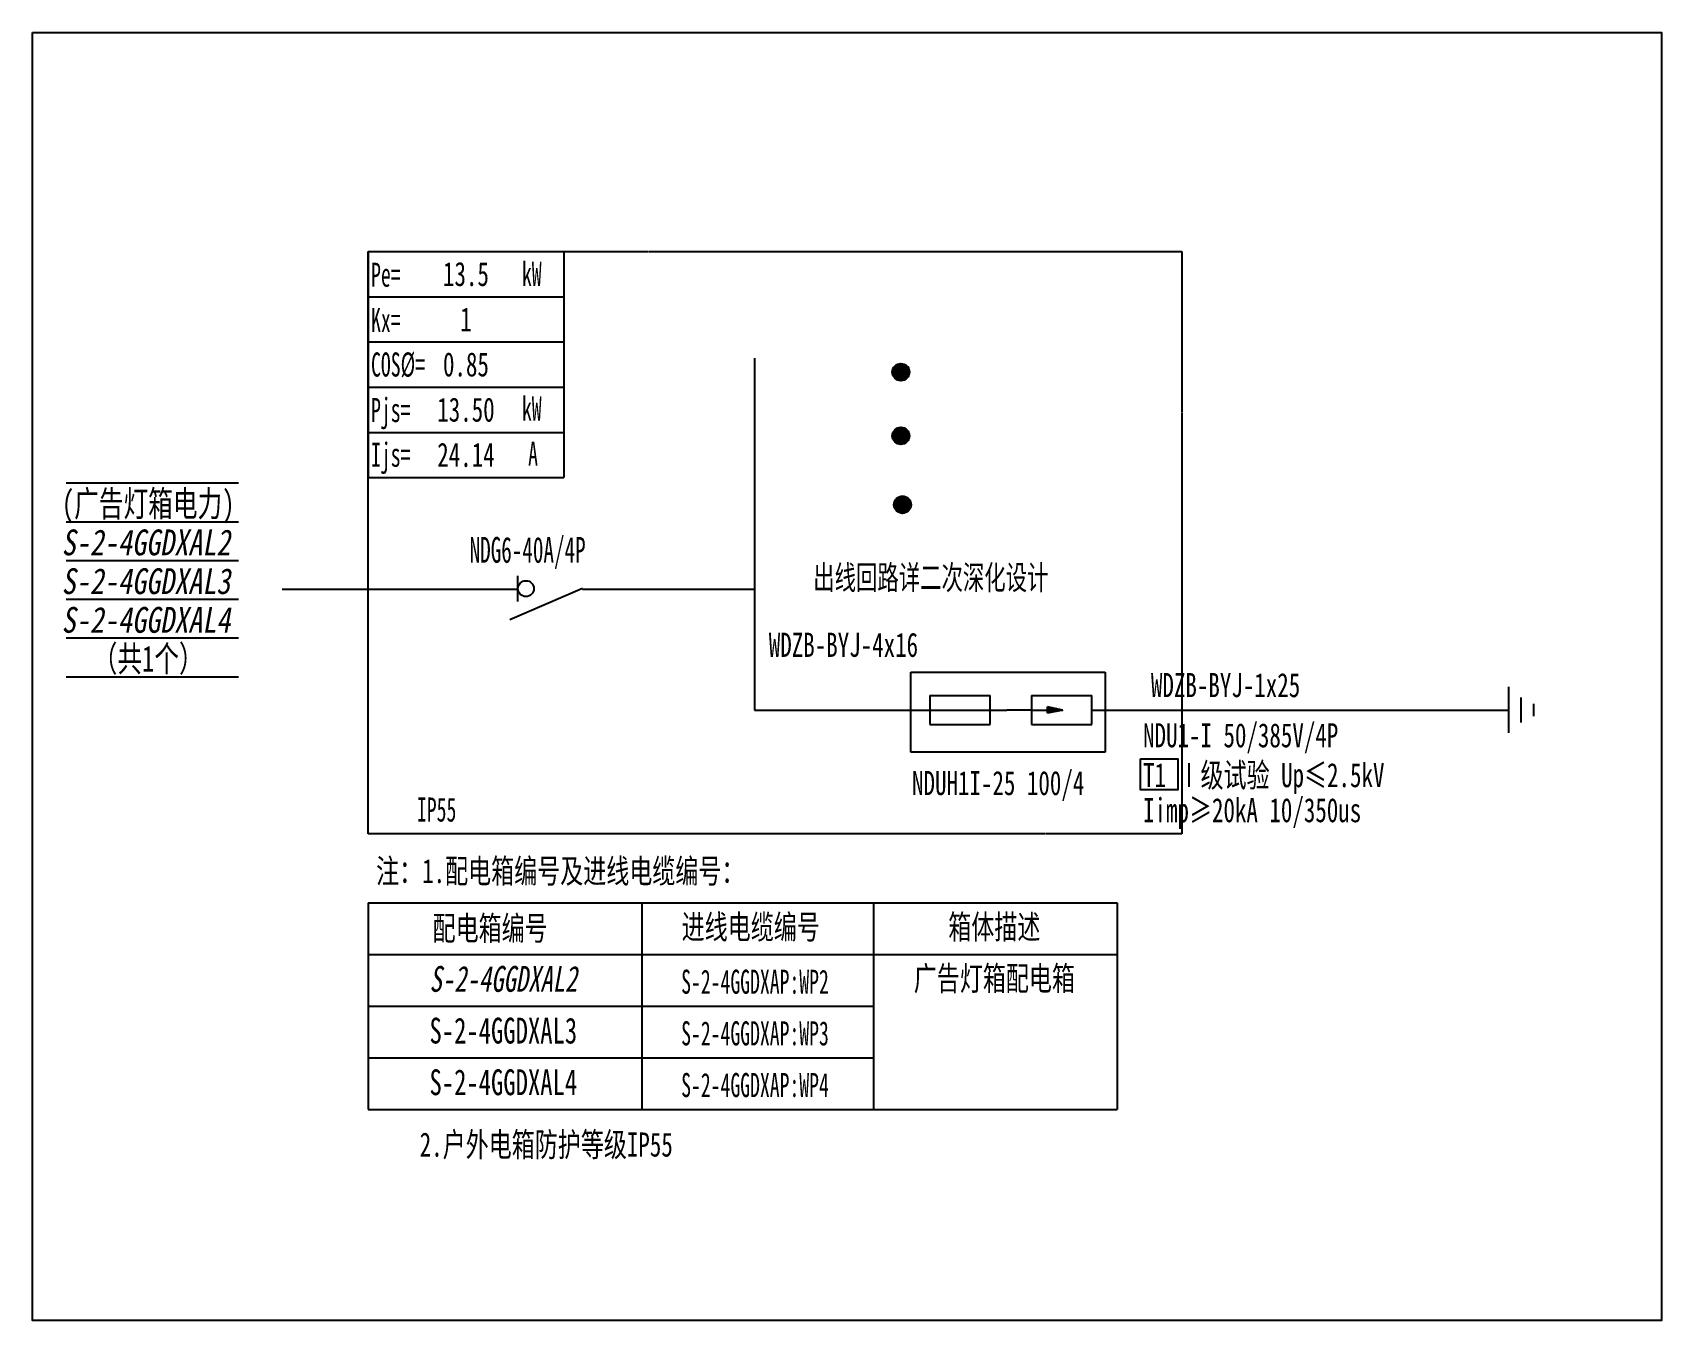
# Model space of a CAD drawing. Extents: x 382322 to 384767, y 371923 to 373856.
import ezdxf
from ezdxf.enums import TextEntityAlignment as Align

# ---------------------------------------------------------------- set-up
doc = ezdxf.new("R2010")
doc.units = 0
doc.header["$MEASUREMENT"] = 0
doc.linetypes.add('DASH', pattern=[0.35, 0.25, -0.1])
doc.linetypes.add('DASHED2', pattern=[0.375, 0.25, -0.125])
for name, color, linetype in [('D_E_Eqpm(强电设备)', 100, 'Continuous'), ('D_E_Eqpm（强电设备）', 100, 'Continuous'), ('D_E_Text(强电文字)', 51, 'Continuous'), ('D_E_Text（强电文字）', 51, 'Continuous'), ('D_E_Wire(强电线缆)', 10, 'Continuous'), ('D_E_Wire（强电线缆）', 10, 'Continuous'), ('D_T_TableDim（表格尺寸）', 255, 'Continuous'), ('E_E_Text（强电文字）', 51, 'Continuous'), ('E_E_Wire（强电线缆）', 10, 'Continuous'), ('E_T_TableDim（表格尺寸）', 255, 'Continuous'), ('系统图', 220, 'Continuous')]:
    doc.layers.add(name, color=color, linetype=linetype)
doc.styles.add('电气', font='', dxfattribs={"width": 0.7})
doc.styles.add('电气箱', font='simhei.ttf', dxfattribs={"width": 0.8, "oblique": 10})
doc.styles.get('电气').set_extended_font_data('SimSun')

msp = doc.modelspace()

# ---------------------------------------------------------------- linework, layer by layer
at = {"linetype": 'DASHED2', "elevation": 0}
msp.add_lwpolyline([(383640.4, 372896.2), (383932.4, 372896.2), (383932.4, 372776), (383640.4, 372776)], close=True, dxfattribs=at)
at = {"layer": 'D_E_Eqpm(强电设备)'}
for p, q in [((383668.9, 372861.2), (383759.8, 372861.2)), ((383668.9, 372861.2), (383668.9, 372817.3)), ((383759.5, 372817.3), (383759.5, 372861.2)), ((383821.5, 372861.2), (383912.4, 372861.2)), ((383821.5, 372861.2), (383821.5, 372817.3)), ((383912.1, 372817.3), (383912.1, 372861.2)), ((383821.5, 372839.2), (383784.8, 372839.2)), ((383821.5, 372839.2), (383868.6, 372839.2)), ((383868.6, 372839.2), (383845.8, 372843.9)), ((383845.8, 372834.6), (383845.8, 372843.9)), ((383868.6, 372839.2), (383845.8, 372834.6)), ((383668.9, 372817.3), (383759.5, 372817.3)), ((383821.5, 372817.3), (383912.1, 372817.3))]:
    msp.add_line(p, q, dxfattribs=at)
msp.add_solid([(383845.8, 372834.6), (383868.6, 372839.2), (383845.8, 372843.9)], dxfattribs=at)
at = {"layer": 'D_E_Eqpm（强电设备）'}
for p, q in [((383050.9, 373002), (383050.9, 373040.8)), ((383147.9, 373021.4), (383038.5, 372974.5))]:
    msp.add_line(p, q, dxfattribs=at)
msp.add_circle((383062.9, 373021.4), 11.9, dxfattribs=at)
at = {"layer": 'D_E_Text（强电文字）', "elevation": 0}
msp.add_lwpolyline([(383985.1, 372765.8), (384041.3, 372765.8), (384041.3, 372719.5), (383985.1, 372719.5)], close=True, dxfattribs=at)
at = {"layer": 'D_E_Wire(强电线缆)'}
msp.add_line((382696.9, 373020.4), (383051, 373020.4), dxfattribs=at)
at = {"layer": 'D_E_Wire（强电线缆）'}
for p, q in [((384537.9, 372804.8), (384537.9, 372873.8)), ((383405.7, 372839.2), (383784.8, 372839.2)), ((383912.1, 372839.2), (384537.9, 372839.2)), ((384556.7, 372820.5), (384556.7, 372858.2)), ((384575.6, 372829.8), (384575.6, 372848.7))]:
    msp.add_line(p, q, dxfattribs=at)
for centre in [(383625.6, 373346.4), (383625.6, 373250.7), (383628.1, 373147.3)]:
    msp.add_circle(centre, 12.9, dxfattribs=at)
at = {"layer": 'D_E_Wire（强电线缆）', "linetype": 'Continuous'}
for points in [[(383613.4, 373342.4), (383612.9, 373348.4), (383613.4, 373350.4)], [(383614.1, 373340.5), (383613.4, 373350.4), (383614.1, 373352.3)], [(383613.4, 373342.4), (383613.4, 373350.4), (383614.1, 373340.5)], [(383615.2, 373338.8), (383614.1, 373352.3), (383615.2, 373354)], [(383614.1, 373340.5), (383614.1, 373352.3), (383615.2, 373338.8)], [(383616.5, 373337.3), (383615.2, 373354), (383616.5, 373355.5)], [(383615.2, 373338.8), (383615.2, 373354), (383616.5, 373337.3)], [(383618.1, 373335.9), (383616.5, 373355.5), (383618.1, 373356.9)], [(383616.5, 373337.3), (383616.5, 373355.5), (383618.1, 373335.9)], [(383619.8, 373334.9), (383618.1, 373356.9), (383619.8, 373357.9)], [(383618.1, 373335.9), (383618.1, 373356.9), (383619.8, 373334.9)], [(383621.7, 373334.1), (383619.8, 373357.9), (383621.7, 373358.7)], [(383619.8, 373334.9), (383619.8, 373357.9), (383621.7, 373334.1)], [(383623.6, 373333.6), (383621.7, 373358.7), (383623.6, 373359.2)], [(383621.7, 373334.1), (383621.7, 373358.7), (383623.6, 373333.6)], [(383625.6, 373333.5), (383623.6, 373359.2), (383625.6, 373359.3)], [(383623.6, 373333.6), (383623.6, 373359.2), (383625.6, 373333.5)], [(383625.6, 373333.5), (383625.6, 373359.3), (383627.7, 373333.6)], [(383627.7, 373333.6), (383625.6, 373359.3), (383627.7, 373359.2)], [(383627.7, 373333.6), (383627.7, 373359.2), (383629.6, 373334.1)], [(383629.6, 373334.1), (383627.7, 373359.2), (383629.6, 373358.7)], [(383629.6, 373334.1), (383629.6, 373358.7), (383631.5, 373334.9)], [(383631.5, 373334.9), (383629.6, 373358.7), (383631.5, 373357.9)], [(383631.5, 373334.9), (383631.5, 373357.9), (383633.2, 373335.9)], [(383633.2, 373335.9), (383631.5, 373357.9), (383633.2, 373356.9)], [(383633.2, 373335.9), (383633.2, 373356.9), (383634.8, 373337.3)], [(383634.8, 373337.3), (383633.2, 373356.9), (383634.8, 373355.5)], [(383634.8, 373337.3), (383634.8, 373355.5), (383636.1, 373338.8)], [(383636.1, 373338.8), (383634.8, 373355.5), (383636.1, 373354)], [(383636.1, 373338.8), (383636.1, 373354), (383637.2, 373340.5)], [(383637.2, 373340.5), (383636.1, 373354), (383637.2, 373352.3)], [(383637.2, 373340.5), (383637.2, 373352.3), (383637.9, 373342.4)], [(383637.9, 373342.4), (383637.2, 373352.3), (383637.9, 373350.4)], [(383637.9, 373342.4), (383637.9, 373350.4), (383638.4, 373344.4)], [(383638.4, 373344.4), (383637.9, 373350.4), (383638.4, 373348.4)], [(383612.9, 373344.4), (383612.7, 373346.4), (383612.9, 373348.4)], [(383612.9, 373344.4), (383612.9, 373348.4), (383613.4, 373342.4)], [(383638.4, 373344.4), (383638.4, 373348.4), (383638.6, 373346.4)], [(383612.9, 373248.6), (383612.7, 373250.7), (383612.9, 373252.7)], [(383613.4, 373246.7), (383612.9, 373252.7), (383613.4, 373254.7)], [(383612.9, 373248.6), (383612.9, 373252.7), (383613.4, 373246.7)], [(383614.1, 373244.8), (383613.4, 373254.7), (383614.1, 373256.5)], [(383613.4, 373246.7), (383613.4, 373254.7), (383614.1, 373244.8)], [(383615.2, 373243.1), (383614.1, 373256.5), (383615.2, 373258.3)], [(383614.1, 373244.8), (383614.1, 373256.5), (383615.2, 373243.1)], [(383616.5, 373241.5), (383615.2, 373258.3), (383616.5, 373259.8)], [(383615.2, 373243.1), (383615.2, 373258.3), (383616.5, 373241.5)], [(383618.1, 373240.2), (383616.5, 373259.8), (383618.1, 373261.1)], [(383616.5, 373241.5), (383616.5, 373259.8), (383618.1, 373240.2)], [(383619.8, 373239.2), (383618.1, 373261.1), (383619.8, 373262.2)], [(383618.1, 373240.2), (383618.1, 373261.1), (383619.8, 373239.2)], [(383621.7, 373238.4), (383619.8, 373262.2), (383621.7, 373263)], [(383619.8, 373239.2), (383619.8, 373262.2), (383621.7, 373238.4)], [(383623.6, 373237.9), (383621.7, 373263), (383623.6, 373263.4)], [(383621.7, 373238.4), (383621.7, 373263), (383623.6, 373237.9)], [(383625.6, 373237.7), (383623.6, 373263.4), (383625.6, 373263.6)], [(383623.6, 373237.9), (383623.6, 373263.4), (383625.6, 373237.7)], [(383625.6, 373237.7), (383625.6, 373263.6), (383627.7, 373237.9)], [(383627.7, 373237.9), (383625.6, 373263.6), (383627.7, 373263.4)], [(383627.7, 373237.9), (383627.7, 373263.4), (383629.6, 373238.4)], [(383629.6, 373238.4), (383627.7, 373263.4), (383629.6, 373263)], [(383629.6, 373238.4), (383629.6, 373263), (383631.5, 373239.2)], [(383631.5, 373239.2), (383629.6, 373263), (383631.5, 373262.2)], [(383631.5, 373239.2), (383631.5, 373262.2), (383633.2, 373240.2)], [(383633.2, 373240.2), (383631.5, 373262.2), (383633.2, 373261.1)], [(383633.2, 373240.2), (383633.2, 373261.1), (383634.8, 373241.5)], [(383634.8, 373241.5), (383633.2, 373261.1), (383634.8, 373259.8)], [(383634.8, 373241.5), (383634.8, 373259.8), (383636.1, 373243.1)], [(383636.1, 373243.1), (383634.8, 373259.8), (383636.1, 373258.3)], [(383636.1, 373243.1), (383636.1, 373258.3), (383637.2, 373244.8)], [(383637.2, 373244.8), (383636.1, 373258.3), (383637.2, 373256.5)], [(383637.2, 373244.8), (383637.2, 373256.5), (383637.9, 373246.7)], [(383637.9, 373246.7), (383637.2, 373256.5), (383637.9, 373254.7)], [(383637.9, 373246.7), (383637.9, 373254.7), (383638.4, 373248.6)], [(383638.4, 373248.6), (383637.9, 373254.7), (383638.4, 373252.7)], [(383638.4, 373248.6), (383638.4, 373252.7), (383638.6, 373250.7)], [(383616.6, 373141.4), (383615.8, 373151.3), (383616.6, 373153.1)], [(383617.6, 373139.7), (383616.6, 373153.1), (383617.6, 373154.9)], [(383616.6, 373141.4), (383616.6, 373153.1), (383617.6, 373139.7)], [(383619, 373138.1), (383617.6, 373154.9), (383619, 373156.4)], [(383617.6, 373139.7), (383617.6, 373154.9), (383619, 373138.1)], [(383620.5, 373136.8), (383619, 373156.4), (383620.5, 373157.7)], [(383619, 373138.1), (383619, 373156.4), (383620.5, 373136.8)], [(383622.2, 373135.8), (383620.5, 373157.7), (383622.2, 373158.8)], [(383620.5, 373136.8), (383620.5, 373157.7), (383622.2, 373135.8)], [(383624.1, 373135), (383622.2, 373158.8), (383624.1, 373159.6)], [(383622.2, 373135.8), (383622.2, 373158.8), (383624.1, 373135)], [(383626.1, 373134.5), (383624.1, 373159.6), (383626.1, 373160)], [(383624.1, 373135), (383624.1, 373159.6), (383626.1, 373134.5)], [(383628.1, 373134.3), (383626.1, 373160), (383628.1, 373160.2)], [(383626.1, 373134.5), (383626.1, 373160), (383628.1, 373134.3)], [(383628.1, 373134.3), (383628.1, 373160.2), (383630.1, 373134.5)], [(383630.1, 373134.5), (383628.1, 373160.2), (383630.1, 373160)], [(383630.1, 373134.5), (383630.1, 373160), (383632.1, 373135)], [(383632.1, 373135), (383630.1, 373160), (383632.1, 373159.6)], [(383632.1, 373135), (383632.1, 373159.6), (383634, 373135.8)], [(383634, 373135.8), (383632.1, 373159.6), (383634, 373158.8)], [(383634, 373135.8), (383634, 373158.8), (383635.7, 373136.8)], [(383635.7, 373136.8), (383634, 373158.8), (383635.7, 373157.7)], [(383635.7, 373136.8), (383635.7, 373157.7), (383637.2, 373138.1)], [(383637.2, 373138.1), (383635.7, 373157.7), (383637.2, 373156.4)], [(383637.2, 373138.1), (383637.2, 373156.4), (383638.6, 373139.7)], [(383638.6, 373139.7), (383637.2, 373156.4), (383638.6, 373154.9)], [(383638.6, 373139.7), (383638.6, 373154.9), (383639.6, 373141.4)], [(383639.6, 373141.4), (383638.6, 373154.9), (383639.6, 373153.1)], [(383639.6, 373141.4), (383639.6, 373153.1), (383640.4, 373143.3)], [(383640.4, 373143.3), (383639.6, 373153.1), (383640.4, 373151.3)], [(383615.3, 373145.2), (383615.2, 373147.3), (383615.3, 373149.3)], [(383615.8, 373143.3), (383615.3, 373149.3), (383615.8, 373151.3)], [(383615.3, 373145.2), (383615.3, 373149.3), (383615.8, 373143.3)], [(383615.8, 373143.3), (383615.8, 373151.3), (383616.6, 373141.4)], [(383640.4, 373143.3), (383640.4, 373151.3), (383640.9, 373145.2)], [(383640.9, 373145.2), (383640.4, 373151.3), (383640.9, 373149.3)], [(383640.9, 373145.2), (383640.9, 373149.3), (383641, 373147.3)]]:
    msp.add_solid(points, dxfattribs=at)
at = {"layer": 'D_T_TableDim（表格尺寸）', "linetype": 'Continuous'}
for p, q in [((382372.8, 373180), (382631.3, 373180)), ((382372.8, 373121.8), (382631.3, 373121.8)), ((382372.8, 373063.6), (382631.3, 373063.6)), ((382372.8, 373005.5), (382631.3, 373005.5)), ((382372.8, 372947.3), (382631.3, 372947.3)), ((382372.8, 372889.2), (382631.3, 372889.2))]:
    msp.add_line(p, q, dxfattribs=at)
at = {"layer": 'D_T_TableDim（表格尺寸）', "ltscale": 3.5}
for p, q in [((382825.9, 372549.7), (383950.2, 372549.7)), ((382825.9, 372549.7), (382825.9, 372239.5)), ((383236.7, 372549.7), (383236.7, 372239.5)), ((383584.7, 372549.7), (383584.7, 372239.5)), ((383950.2, 372549.7), (383950.2, 372239.5)), ((382825.9, 372472.1), (383950.2, 372472.1)), ((382825.9, 372472.1), (383950.2, 372472.1)), ((382825.9, 372394.6), (383584.7, 372394.6)), ((382825.9, 372317), (383584.7, 372317)), ((382825.9, 372239.5), (383950.2, 372239.5))]:
    msp.add_line(p, q, dxfattribs=at)
at = {"layer": 'E_E_Text（强电文字）', "linetype": 'Continuous'}
for p, q in [((382825.9, 373527.3), (383120, 373527.3)), ((382825.9, 373527.3), (382825.9, 373188)), ((383120, 373527.3), (383120, 373188)), ((382825.9, 373459.5), (383120, 373459.5)), ((382825.9, 373391.6), (383120, 373391.6)), ((382825.9, 373323.8), (383120, 373323.8)), ((382825.9, 373255.9), (383120, 373255.9)), ((382825.9, 373188), (383120, 373188))]:
    msp.add_line(p, q, dxfattribs=at)
at = {"layer": 'E_E_Wire（强电线缆）'}
for p, q in [((383405.7, 373367.4), (383405.7, 372839.2)), ((383147.9, 373020.4), (383405.7, 373020.4))]:
    msp.add_line(p, q, dxfattribs=at)
at = {"layer": 'E_T_TableDim（表格尺寸）', "linetype": 'DASH', "ltscale": 2}
for p, q in [((382825.9, 373527.3), (384047.3, 373527.3)), ((382825.9, 372653.4), (382825.9, 373527.3)), ((384047.3, 373527.3), (384047.3, 372653.4)), ((384047.3, 372653.4), (382825.9, 372653.4))]:
    msp.add_line(p, q, dxfattribs=at)
at = {"layer": '系统图', "ltscale": 9973.992009}
msp.add_lwpolyline([(382322.5, 373856), (384767, 373856), (384767, 371923), (382322.5, 371923)], close=True, dxfattribs=at)

# ---------------------------------------------------------------- texts
at = {"layer": 'D_E_Text(强电文字)', "color": 1, "style": '电气', "width": 0.6}
msp.add_text('NDG6-40A/4P', height=38.775, dxfattribs=at).set_placement((382978.4, 373060.2))
at = {"layer": 'D_E_Text(强电文字)', "style": '电气', "width": 0.7}
for s, p in [('WDZB-BYJ-4x16', (383427.4, 372919)), ('WDZB-BYJ-1x25', (384000.9, 372858.5)), ('T1 Ⅰ级试验 Up≤2.5kV ', (383989.1, 372723.4)), ('Iimp≥20kA 10/350us', (383989.1, 372670.8))]:
    msp.add_text(s, height=36.19, dxfattribs=at).set_placement(p)
at = {"layer": 'D_E_Text(强电文字)', "color": 51, "true_color": 0xffff7f, "style": '电气', "width": 0.7}
msp.add_text('NDU1-I 50/385V/4P', height=36.19, dxfattribs=at).set_placement((383989.1, 372783.2))
at = {"layer": 'D_E_Text（强电文字）', "linetype": 'Continuous', "style": '电气', "width": 0.6}
for s, height, p in [('Pe=', 36.19, (382830.5, 373474.5)), ('kW', 36.19, (383056.9, 373475.8)), ('Kx=', 36.19, (382830.5, 373406.5)), ('COS%%C=', 36.19, (382830.5, 373339.7)), ('Pjs=', 36.19, (382830.5, 373271.4)), ('kW', 36.19, (383056.9, 373273.7)), ('Ijs=', 36.19, (382830.5, 373204.3)), ('A', 36.2, (383066.2, 373205.8))]:
    msp.add_text(s, height=height, dxfattribs=at).set_placement(p)
at = {"layer": 'D_E_Text（强电文字）', "style": '电气'}
for s, width, p in [('出线回路详二次深化设计', 0.65, (383494.1, 373020)), ('注：1.配电箱编号及进线电缆编号：', 0.7, (382838, 372579.4)), ('2.户外电箱防护等级IP55', 0.7, (382903.5, 372168.9))]:
    msp.add_text(s, height=36.19, dxfattribs=dict(at, width=width)).set_placement(p)
at = {"layer": 'D_E_Text（强电文字）', "color": 51, "true_color": 0xffff7f, "style": '电气', "width": 0.7}
msp.add_text('NDUH1I-25 100/4', height=36.19, dxfattribs=at).set_placement((383642.4, 372711.5))
at = {"layer": 'D_E_Text（强电文字）'}
for s, height, style, width, p in [('IP55', 36.19, '电气', 0.6, (382928.9, 372689.5)), ('配电箱编号', 36.19, '电气', 0.7, (383009.2, 372512.5)), ('进线电缆编号', 36.19, '电气', 0.7, (383400.3, 372514.4)), ('箱体描述', 36.19, '电气', 0.7, (383765.9, 372514.4)), ('S-2-4GGDXAP:WP2', 36.19, '电气', 0.6, (383406.7, 372431.4)), ('广告灯箱配电箱', 36.19, '电气', 0.7, (383765.9, 372436.9)), ('S-2-4GGDXAL3', 38.775, '电气箱', 0.7, (383029, 372358)), ('S-2-4GGDXAP:WP3', 36.19, '电气', 0.6, (383406.7, 372353.9)), ('S-2-4GGDXAL4', 38.775, '电气箱', 0.7, (383029, 372280.5)), ('S-2-4GGDXAP:WP4', 36.19, '电气', 0.6, (383406.7, 372276.3))]:
    msp.add_text(s, height=height, dxfattribs=dict(at, style=style, width=width)).set_placement(p, align=Align.MIDDLE)
at = {"layer": 'D_E_Text（强电文字）', "style": '电气箱', "oblique": 10, "width": 0.7}
msp.add_text('S-2-4GGDXAL2', height=38.775, dxfattribs=at).set_placement((383029, 372435.6), align=Align.MIDDLE)
at = {"layer": 'E_E_Text（强电文字）', "linetype": 'Continuous', "style": '电气', "width": 0.7}
for s, p in [('(广告灯箱电力)', (382496, 373129.6)), ('（共1个）', (382496, 372896.9))]:
    msp.add_text(s, height=38.77, dxfattribs=at).set_placement(p, align=Align.CENTER)
at = {"layer": 'E_E_Text（强电文字）', "linetype": 'Continuous', "style": '电气箱', "oblique": 10, "width": 0.8}
for s, p in [('S-2-4GGDXAL2', (382492.7, 373071.4)), ('S-2-4GGDXAL3', (382492.7, 373013.2)), ('S-2-4GGDXAL4', (382492.7, 372955.1))]:
    msp.add_text(s, height=38.775, dxfattribs=at).set_placement(p, align=Align.CENTER)
at = {"layer": 'E_E_Text（强电文字）', "linetype": 'Continuous', "width": 294.024, "attachment_point": 5, "style": '电气'}
for s, insert, char_height in [('13.5', (382972.9, 373493.4), 36.19), ('1', (382972.9, 373425.5), 36.2), ('0.85', (382972.9, 373357.7), 36.19), ('{\\C256;13.50}', (382972.9, 373289.8), 36.19), ('{\\C256;24.14}', (382972.9, 373222), 36.19)]:
    msp.add_mtext(s, dxfattribs=dict(at, insert=insert, char_height=char_height))

doc.saveas('drawing.dxf')
